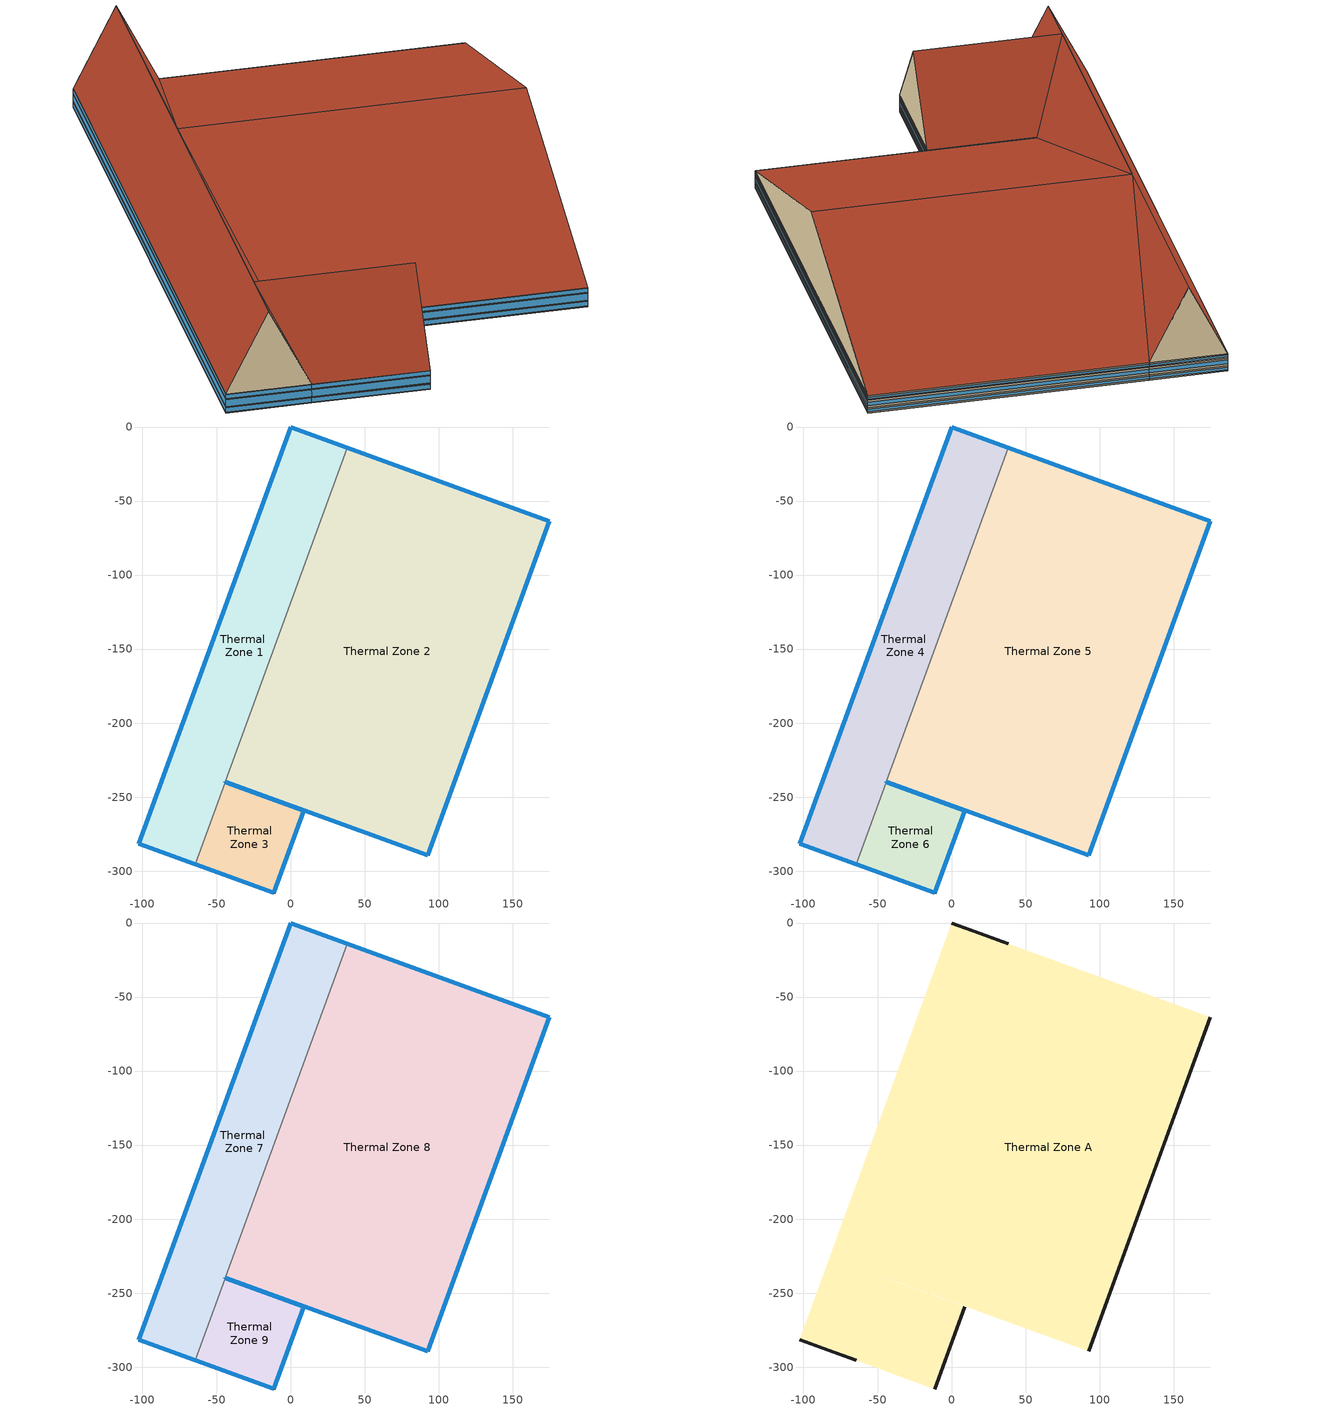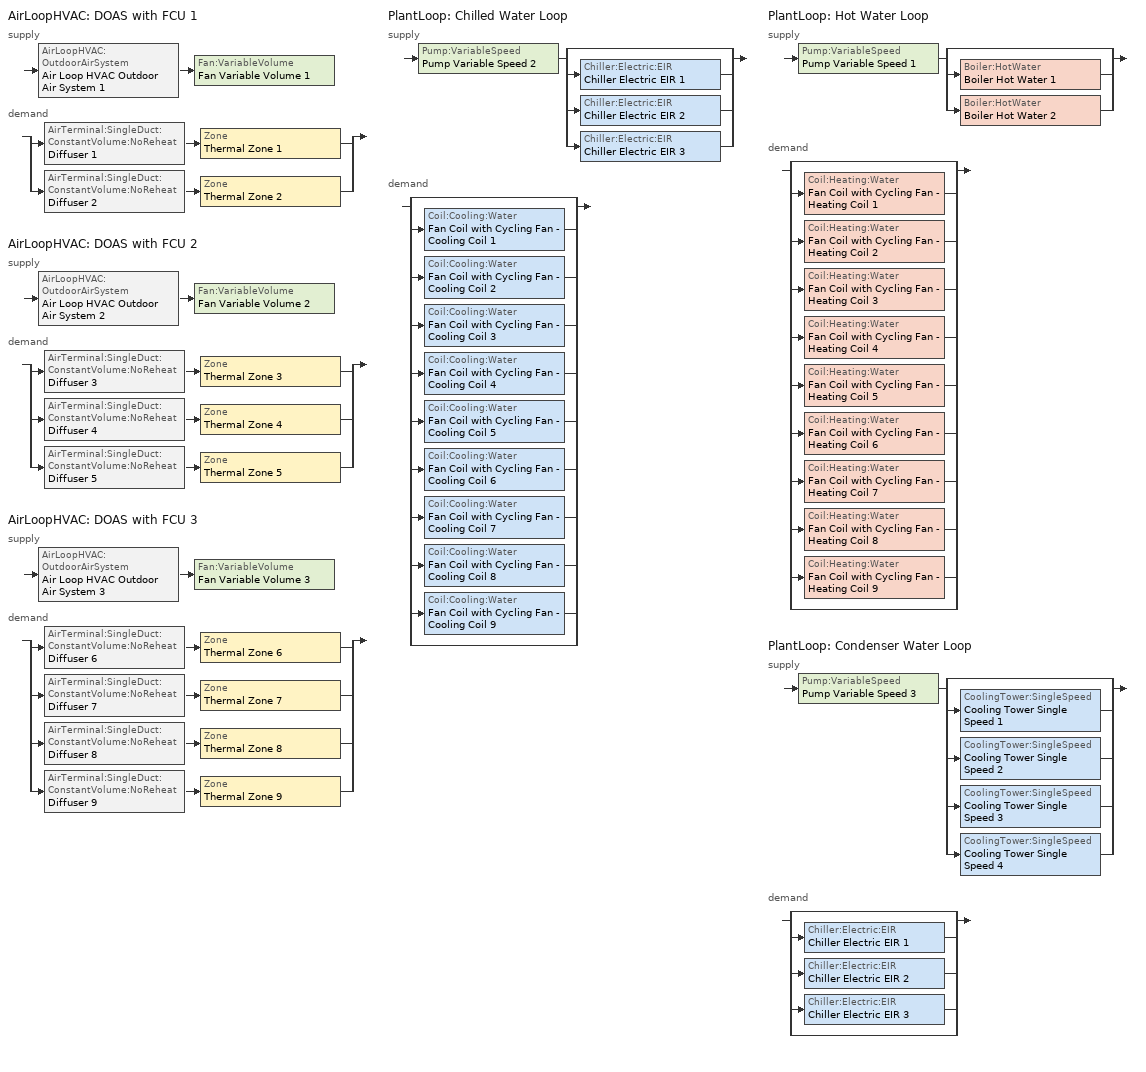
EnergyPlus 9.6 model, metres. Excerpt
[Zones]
Thermal Zone 1
 floor ground (ExtSlabCarpet): 0,0 -102.48,-281.57 -64.32,-295.46 38.16,-13.89 z0
 wall outside (Ext Wall): 38.16,-13.89 0,0 -102.48,-281.57 -64.32,-295.46 / -44.07,-239.83 -43.99,-239.6 z0:2.94
 wall to Thermal Zone 2 (Interior Wall): -43.99,-239.6 38.16,-13.89 z0:2.94
 wall to Thermal Zone 3 (Interior Wall): -64.32,-295.46 -44.07,-239.83 z0:2.94
 window (Ext Window): -102.47,-281.57 -64.33,-295.46 z0.28:2.66; -44.07,-239.82 -44,-239.61 z1.07:1.87; 0,-0.01 -102.48,-281.56 z0.46:2.48; 38.15,-13.89 0.01,0 z0.75:2.19
Thermal Zone 2
 floor ground (ExtSlabCarpet): 38.16,-13.89 -43.99,-239.6 92.55,-289.3 174.7,-63.58 z0
 wall outside (Ext Wall): -43.99,-239.6 92.55,-289.3 174.7,-63.58 38.16,-13.89 z0:2.94
 window (Ext Window): -43.98,-239.61 92.54,-289.3 z0.28:2.66; 92.55,-289.29 174.69,-63.59 z1.07:1.87; 174.69,-63.58 38.17,-13.89 z0.75:2.19
Thermal Zone 3
 floor ground (ExtSlabCarpet): -44.07,-239.83 -64.32,-295.46 -11.33,-314.75 8.91,-259.12 z0
 wall outside (Ext Wall): -64.32,-295.46 -11.33,-314.75 8.91,-259.12 -44.07,-239.83 z0:2.94
 window (Ext Window): -64.31,-295.46 -11.34,-314.74 z0.28:2.66; -11.33,-314.74 8.91,-259.13 z1.07:1.87; 8.91,-259.11 -44.07,-239.83 z0.75:2.19
Thermal Zone 4
 floor to Thermal Zone 1 (Interior Floor): 0,0 -102.48,-281.57 -64.32,-295.46 38.16,-13.89 z2.94
 wall outside (Ext Wall): 38.16,-13.89 0,0 -102.48,-281.57 -64.32,-295.46 / -44.07,-239.83 -43.99,-239.6 z2.94:7.37
 wall to Thermal Zone 5 (Interior Wall): -43.99,-239.6 38.16,-13.89 z2.94:7.37
 wall to Thermal Zone 6 (Interior Wall): -64.32,-295.46 -44.07,-239.83 z2.94:7.37
 window (Ext Window): -102.47,-281.57 -64.33,-295.46 z3.36:6.95; -44.07,-239.82 -44,-239.61 z4.56:5.75; 0,-0.01 -102.48,-281.56 z3.63:6.68; 38.15,-13.89 0.01,0 z4.07:6.24
Thermal Zone 5
 floor to Thermal Zone 2 (Interior Floor): 38.16,-13.89 -43.99,-239.6 92.55,-289.3 174.7,-63.58 z2.94
 wall outside (Ext Wall): -43.99,-239.6 92.55,-289.3 174.7,-63.58 38.16,-13.89 z2.94:7.37
 window (Ext Window): -43.98,-239.61 92.54,-289.3 z3.36:6.95; 92.55,-289.29 174.69,-63.59 z4.56:5.75; 174.69,-63.58 38.17,-13.89 z4.07:6.24
Thermal Zone 6
 floor to Thermal Zone 3 (Interior Floor): -44.07,-239.83 -64.32,-295.46 -11.33,-314.75 8.91,-259.12 z2.94
 wall outside (Ext Wall): -64.32,-295.46 -11.33,-314.75 8.91,-259.12 -44.07,-239.83 z2.94:7.37
 window (Ext Window): -64.31,-295.46 -11.34,-314.74 z3.36:6.95; -11.33,-314.74 8.91,-259.13 z4.56:5.75; 8.91,-259.11 -44.07,-239.83 z4.07:6.24
Thermal Zone 7
 floor to Thermal Zone 4 (Interior Floor): 0,0 -102.48,-281.57 -64.32,-295.46 38.16,-13.89 z7.37
 wall outside (Ext Wall): 38.16,-13.89 0,0 -102.48,-281.57 -64.32,-295.46 / -44.07,-239.83 -43.99,-239.6 z7.37:9.79
 wall to Thermal Zone 8 (Interior Wall): -43.99,-239.6 38.16,-13.89 z7.37:9.79
 wall to Thermal Zone 9 (Interior Wall): -64.32,-295.46 -44.07,-239.83 z7.37:9.79
 window (Ext Window): -102.47,-281.57 -64.33,-295.46 z7.6:9.56; -44.07,-239.82 -44,-239.61 z8.25:8.91; 0,-0.01 -102.48,-281.56 z7.75:9.41; 38.15,-13.89 0.01,0 z7.99:9.17
Thermal Zone 8
 floor to Thermal Zone 5 (Interior Floor): 38.16,-13.89 -43.99,-239.6 92.55,-289.3 174.7,-63.58 z7.37
 wall outside (Ext Wall): -43.99,-239.6 92.55,-289.3 174.7,-63.58 38.16,-13.89 z7.37:9.79
 window (Ext Window): -43.98,-239.61 92.54,-289.3 z7.6:9.56; 92.55,-289.29 174.69,-63.59 z8.25:8.91; 174.69,-63.58 38.17,-13.89 z7.99:9.17
Thermal Zone 9
 floor to Thermal Zone 6 (Interior Floor): -44.07,-239.83 -64.32,-295.46 -11.33,-314.75 8.91,-259.12 z7.37
 wall outside (Ext Wall): -64.32,-295.46 -11.33,-314.75 8.91,-259.12 -44.07,-239.83 z7.37:9.79
 window (Ext Window): -64.31,-295.46 -11.34,-314.74 z7.6:9.56; -11.33,-314.74 8.91,-259.13 z8.25:8.91; 8.91,-259.11 -44.07,-239.83 z7.99:9.17
Thermal Zone A
 floor to Thermal Zone 7 (Interior Floor): 0,0 -102.48,-281.57 -64.32,-295.46 38.16,-13.89 z9.79
 floor to Thermal Zone 8 (Interior Floor): 38.16,-13.89 -43.99,-239.6 92.55,-289.3 174.7,-63.58 z9.79
 floor to Thermal Zone 9 (Interior Floor): -44.07,-239.83 -64.32,-295.46 -11.33,-314.75 8.91,-259.12 z9.79
 wall outside (Ext Wall): -102.48,-281.57,9.79 -64.32,-295.46,9.79 -83.41,-288.51,50.69; 0,0,9.79 19.08,-6.94,50.69 38.16,-13.89,9.79; 133.62,-176.44,50.69 92.55,-289.3,9.79 174.7,-63.58,9.79; 8.91,-259.12,9.79 -1.21,-286.93,50.69 -11.33,-314.75,9.79
 roof outside (Ext Roof): 0,0,9.79 -102.48,-281.57,9.79 -83.41,-288.51,50.69 19.08,-6.94,50.69; 19.08,-6.94,50.69 -22,-119.8,50.69 38.16,-13.89,9.79; -73.28,-260.7,50.69 -83.41,-288.51,50.69 -64.32,-295.46,9.79; -22,-119.8,50.69 -73.28,-260.7,50.69 -44.07,-239.83,9.79 -43.99,-239.6,9.79; 38.16,-13.89,9.79 -22,-119.8,50.69 133.62,-176.44,50.69 174.7,-63.58,9.79; -22,-119.8,50.69 -43.99,-239.6,9.79 92.55,-289.3,9.79 133.62,-176.44,50.69; -44.07,-239.83,9.79 -73.28,-260.7,50.69 -1.21,-286.93,50.69 8.91,-259.12,9.79; -73.28,-260.7,50.69 -64.32,-295.46,9.79 -11.33,-314.75,9.79 -1.21,-286.93,50.69
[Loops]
AirLoopHVAC 'DOAS with FCU 1'
 supply: AirLoopHVAC:OutdoorAirSystem 'Air Loop HVAC Outdoor Air System 1' > Fan:VariableVolume 'Fan Variable Volume 1'
 demand: split
  | AirTerminal:SingleDuct:ConstantVolume:NoReheat 'Diffuser 1' > Zone 'Thermal Zone 1'
  | AirTerminal:SingleDuct:ConstantVolume:NoReheat 'Diffuser 2' > Zone 'Thermal Zone 2'
AirLoopHVAC 'DOAS with FCU 2'
 supply: AirLoopHVAC:OutdoorAirSystem 'Air Loop HVAC Outdoor Air System 2' > Fan:VariableVolume 'Fan Variable Volume 2'
 demand: split
  | AirTerminal:SingleDuct:ConstantVolume:NoReheat 'Diffuser 3' > Zone 'Thermal Zone 3'
  | AirTerminal:SingleDuct:ConstantVolume:NoReheat 'Diffuser 4' > Zone 'Thermal Zone 4'
  | AirTerminal:SingleDuct:ConstantVolume:NoReheat 'Diffuser 5' > Zone 'Thermal Zone 5'
AirLoopHVAC 'DOAS with FCU 3'
 supply: AirLoopHVAC:OutdoorAirSystem 'Air Loop HVAC Outdoor Air System 3' > Fan:VariableVolume 'Fan Variable Volume 3'
 demand: split
  | AirTerminal:SingleDuct:ConstantVolume:NoReheat 'Diffuser 6' > Zone 'Thermal Zone 6'
  | AirTerminal:SingleDuct:ConstantVolume:NoReheat 'Diffuser 7' > Zone 'Thermal Zone 7'
  | AirTerminal:SingleDuct:ConstantVolume:NoReheat 'Diffuser 8' > Zone 'Thermal Zone 8'
  | AirTerminal:SingleDuct:ConstantVolume:NoReheat 'Diffuser 9' > Zone 'Thermal Zone 9'
PlantLoop 'Chilled Water Loop'
 supply: Pump:VariableSpeed 'Pump Variable Speed 2' > split
  | bypass
  | Chiller:Electric:EIR 'Chiller Electric EIR 1'
  | Chiller:Electric:EIR 'Chiller Electric EIR 2'
  | Chiller:Electric:EIR 'Chiller Electric EIR 3'
 demand: split
  | bypass
  | Coil:Cooling:Water 'Fan Coil with Cycling Fan - Cooling Coil 1'
  | Coil:Cooling:Water 'Fan Coil with Cycling Fan - Cooling Coil 2'
  | Coil:Cooling:Water 'Fan Coil with Cycling Fan - Cooling Coil 3'
  | Coil:Cooling:Water 'Fan Coil with Cycling Fan - Cooling Coil 4'
  | Coil:Cooling:Water 'Fan Coil with Cycling Fan - Cooling Coil 5'
  | Coil:Cooling:Water 'Fan Coil with Cycling Fan - Cooling Coil 6'
  | Coil:Cooling:Water 'Fan Coil with Cycling Fan - Cooling Coil 7'
  | Coil:Cooling:Water 'Fan Coil with Cycling Fan - Cooling Coil 8'
  | Coil:Cooling:Water 'Fan Coil with Cycling Fan - Cooling Coil 9'
  | bypass
PlantLoop 'Hot Water Loop'
 supply: Pump:VariableSpeed 'Pump Variable Speed 1' > split
  | bypass
  | Boiler:HotWater 'Boiler Hot Water 1'
  | Boiler:HotWater 'Boiler Hot Water 2'
 demand: split
  | bypass
  | Coil:Heating:Water 'Fan Coil with Cycling Fan - Heating Coil 1'
  | Coil:Heating:Water 'Fan Coil with Cycling Fan - Heating Coil 2'
  | Coil:Heating:Water 'Fan Coil with Cycling Fan - Heating Coil 3'
  | Coil:Heating:Water 'Fan Coil with Cycling Fan - Heating Coil 4'
  | Coil:Heating:Water 'Fan Coil with Cycling Fan - Heating Coil 5'
  | Coil:Heating:Water 'Fan Coil with Cycling Fan - Heating Coil 6'
  | Coil:Heating:Water 'Fan Coil with Cycling Fan - Heating Coil 7'
  | Coil:Heating:Water 'Fan Coil with Cycling Fan - Heating Coil 8'
  | Coil:Heating:Water 'Fan Coil with Cycling Fan - Heating Coil 9'
  | bypass
PlantLoop 'Condenser Water Loop'
 supply: Pump:VariableSpeed 'Pump Variable Speed 3' > split
  | bypass
  | CoolingTower:SingleSpeed 'Cooling Tower Single Speed 1'
  | CoolingTower:SingleSpeed 'Cooling Tower Single Speed 2'
  | CoolingTower:SingleSpeed 'Cooling Tower Single Speed 3'
  | CoolingTower:SingleSpeed 'Cooling Tower Single Speed 4'
 demand: split
  | bypass
  | Chiller:Electric:EIR 'Chiller Electric EIR 1'
  | Chiller:Electric:EIR 'Chiller Electric EIR 2'
  | Chiller:Electric:EIR 'Chiller Electric EIR 3'
  | bypass
[Building]
Building 1: North Axis {deg}=-0
[Site:Location]
Washington Dc Dulles IntL Ar: Latitude {deg}=38.98; Longitude {deg}=-77.47; Time Zone {hr}=-5; Elevation {m}=82
[SizingPeriod:DesignDay] Month=7; Day of Month=21; Day Type=SummerDesignDay; Daily Dry-Bulb Temperature Range {deltaC}=14.4; Dry-Bulb Temperature Range Modifier Type=DefaultMultipliers; Barometric Pressure {Pa}=86790; Wind Speed {m/s}=5; Wind Direction {deg}=340; Rain Indicator=No; Snow Indicator=No; Daylight Saving Time Indicator=No; Solar Model Indicator=ASHRAETau; ASHRAE Clear Sky Optical Depth for Beam Irradiance (taub)=0.339; ASHRAE Clear Sky Optical Depth for Diffuse Irradiance (taud)=2.366; Begin Environment Reset Mode=FullResetAtBeginEnvironment
Name | Maximum Dry-Bulb Temperature {C} | Humidity Condition Type | Wetbulb or DewPoint at Maximum Dry-Bulb {C} | Enthalpy at Maximum Dry-Bulb {J/kg}
SALT-LAKE-CITY-IAP Ann Clg .4% Condns DB=>MWB | 36.5 | Wetbulb | 17.1
SALT-LAKE-CITY-IAP Ann Clg .4% Condns DP=>MDB | 22.5 | Dewpoint | 15.6
SALT-LAKE-CITY-IAP Ann Clg .4% Condns Enth=>MDB | 30.8 | Enthalpy |  | 59300
SALT-LAKE-CITY-IAP Ann Clg .4% Condns WB=>MDB | 31.2 | Wetbulb | 19
[Material] Thermal Absorptance=0.9
Name | Roughness | Thickness m | Conductivity W/m-K | Density kg/m3 | Specific Heat J/kg-K | Solar Absorptance | Visible Absorptance
wall concrete | MediumRough | 0.03 | 0.5 | 2243 | 837 | 0.65 | 0.65
roof concrete | MediumRough | 0.05 | 0.5 | 2243 | 837 | 0.65 | 0.65
Wall Insulation [18]; Roof Insulation [18] | MediumRough | 0.1693 | 0.049 | 265 | 836.8 | 0.7 | 0.7
F16 Acoustic tile | MediumSmooth | 0.0191 | 0.06 | 368 | 590 | 0.3 | 0.3
M11 100mm lightweight concrete | MediumRough | 0.1016 | 0.53 | 1280 | 840 | 0.5 | 0.5
MAT-CC05 4 HW CONCRETE | Rough | 0.1016 | 1.311 | 2240 | 836.8 | 0.85 | 0.85
G01a 19mm gypsum board | MediumSmooth | 0.019 | 0.16 | 800 | 1090 | 0.4 | 0.4
[Material:AirGap]
Name | Thermal Resistance m2-K/W
F04 Wall air space resistance | 0.15
F05 Ceiling air space resistance | 0.18
[Material:NoMass]
CP02 CARPET PAD: Roughness=Smooth; Thermal Resistance m2-K/W=0.1; Thermal Absorptance=0.9; Solar Absorptance=0.8; Visible Absorptance=0.8
[WindowMaterial:SimpleGlazingSystem]
Window Material Simple Glazing System: U-Factor W/m2-K=1.8; Solar Heat Gain Coefficient=0.3
[Construction]
Ext Roof: roof concrete, Roof Insulation [18]
Ext Wall: wall concrete, Wall Insulation [18]
Ext Window: Window Material Simple Glazing System
ExtSlabCarpet: MAT-CC05 4 HW CONCRETE, CP02 CARPET PAD
Interior Floor: F16 Acoustic tile, F05 Ceiling air space resistance, M11 100mm lightweight concrete
Interior Wall: G01a 19mm gypsum board, F04 Wall air space resistance, G01a 19mm gypsum board
[Zone]
Thermal Zone 1; Thermal Zone 2; Thermal Zone 3: 110, 0, 0, 0, , 1, , , , , , Yes
Thermal Zone 4; Thermal Zone 5; Thermal Zone 6: 110, 0, 0, 2.94, , 1, , , , , , Yes
Thermal Zone 7; Thermal Zone 8; Thermal Zone 9: 110, 0, 0, 7.37, , 1, , , , , , Yes
Thermal Zone A: 110, 0, 0, 9.79, , 1, , , , , , No
[Controller:MechanicalVentilation] Availability Schedule=Always On Discrete; Demand Controlled Ventilation=No; System Outdoor Air Method=ZoneSum
Name | Zone or ZoneList Name 1 | Design Specification Outdoor Air Object Name 1 | Zone or ZoneList Name 2 | Design Specification Outdoor Air Object Name 2 | Zone or ZoneList Name 3 | Design Specification Outdoor Air Object Name 3 | Zone or ZoneList Name 4 | Design Specification Outdoor Air Object Name 4
Controller Mechanical Ventilation 1 | Thermal Zone 1 | Ventilation 1 | Thermal Zone 2 | Ventilation 2
Controller Mechanical Ventilation 2 | Thermal Zone 3 | Ventilation 3 | Thermal Zone 4 | Ventilation 4 | Thermal Zone 5 | Ventilation 5
Controller Mechanical Ventilation 3 | Thermal Zone 6 | Ventilation 6 | Thermal Zone 7 | Ventilation 7 | Thermal Zone 8 | Ventilation 8 | Thermal Zone 9 | Ventilation 9
[AirLoopHVAC] Design Supply Air Flow Rate m3/s=AutoSize; Design Return Air Flow Fraction of Supply Air Flow=1
DOAS with FCU 1; DOAS with FCU 2; DOAS with FCU 3
[Sizing:System] Type of Load to Size On=VentilationRequirement; Design Outdoor Air Flow Rate m3/s=Autosize; Central Heating Maximum System Air Flow Ratio=Autosize; Preheat Design Temperature C=7; Preheat Design Humidity Ratio kgWater/kgDryAir=0.008; Precool Design Temperature C=12.8; Precool Design Humidity Ratio kgWater/kgDryAir=0.008; Central Cooling Design Supply Air Temperature C=12.8; Central Heating Design Supply Air Temperature C=12.8; Type of Zone Sum to Use=NonCoincident; 100% Outdoor Air in Cooling=Yes; 100% Outdoor Air in Heating=Yes; Central Cooling Design Supply Air Humidity Ratio kgWater/kgDryAir=0.0085; Central Heating Design Supply Air Humidity Ratio kgWater/kgDryAir=0.008; Cooling Supply Air Flow Rate Method=DesignDay; Cooling Supply Air Flow Rate m3/s=0; Cooling Supply Air Flow Rate Per Floor Area m3/s-m2=0.00996765; Cooling Fraction of Autosized Cooling Supply Air Flow Rate=1; Cooling Supply Air Flow Rate Per Unit Cooling Capacity m3/s-W=3.94755e-05; Heating Supply Air Flow Rate Method=DesignDay; Heating Supply Air Flow Rate m3/s=0; Heating Supply Air Flow Rate Per Floor Area m3/s-m2=0.00996765; Heating Fraction of Autosized Heating Supply Air Flow Rate=1; Heating Fraction of Autosized Cooling Supply Air Flow Rate=1; Heating Supply Air Flow Rate Per Unit Heating Capacity m3/s-W=3.15882e-05; System Outdoor Air Method=ZoneSum; Zone Maximum Outdoor Air Fraction dimensionless=1; Cooling Design Capacity Method=CoolingDesignCapacity; Cooling Design Capacity W=Autosize; Cooling Design Capacity Per Floor Area W/m2=234.7; Fraction of Autosized Cooling Design Capacity=1; Heating Design Capacity Method=HeatingDesignCapacity; Heating Design Capacity W=Autosize; Heating Design Capacity Per Floor Area W/m2=157; Fraction of Autosized Heating Design Capacity=1; Central Cooling Capacity Control Method=OnOff; Occupant Diversity=Autosize
DOAS with FCU 1; DOAS with FCU 2; DOAS with FCU 3
[AvailabilityManager:NightCycle] Applicability Schedule=Always On Discrete; Fan Schedule=Always On Discrete hvac_library; Control Type=CycleOnAnyZoneFansOnly; Thermostat Tolerance deltaC=1; Cycling Run Time Control Type=FixedRunTime; Cycling Run Time s=3600
Availability Manager Night Cycle 1; Availability Manager Night Cycle 2; Availability Manager Night Cycle 3
[Controller:OutdoorAir] Minimum Outdoor Air Flow Rate m3/s=0; Maximum Outdoor Air Flow Rate m3/s=Autosize; Economizer Control Type=DifferentialDryBulb; Economizer Control Action Type=ModulateFlow; Economizer Maximum Limit Dry-Bulb Temperature C=28; Economizer Maximum Limit Enthalpy J/kg=64000; Economizer Minimum Limit Dry-Bulb Temperature C=-100; Lockout Type=NoLockout; Minimum Limit Type=FixedMinimum; High Humidity Control=No; Control High Indoor Humidity Based on Outdoor Humidity Ratio=Yes; Heat Recovery Bypass Control Type=BypassWhenWithinEconomizerLimits
Name | Mechanical Ventilation Controller
Controller Outdoor Air 1 | Controller Mechanical Ventilation 1
Controller Outdoor Air 2 | Controller Mechanical Ventilation 2
Controller Outdoor Air 3 | Controller Mechanical Ventilation 3
[AvailabilityManager:Scheduled] Schedule=Always On Discrete
Air Loop HVAC Outdoor Air System 1 Availability Manager; Air Loop HVAC Outdoor Air System 2 Availability Manager; Air Loop HVAC Outdoor Air System 3 Availability Manager
[SetpointManager:MixedAir] Control Variable=Temperature
Name | Setpoint Node or NodeList
Node Air Deck 100% Outoor 1 OS Default SPM | Node Air Deck 100% Outoor 1
Node Air Deck 100% Outoor 2 OS Default SPM | Node Air Deck 100% Outoor 2
Node Air Deck 100% Outoor 3 OS Default SPM | Node Air Deck 100% Outoor 3
[Fan:VariableVolume] Availability Schedule=Always On Discrete hvac_library; Fan Total Efficiency=0.7; Pressure Rise Pa=500; Maximum Flow Rate m3/s=Autosize; Fan Power Minimum Flow Rate Input Method=FixedFlowRate; Fan Power Minimum Flow Fraction=0; Fan Power Minimum Air Flow Rate m3/s=0; Motor Efficiency=0.93; Motor In Airstream Fraction=1; Fan Power Coefficient 1=0.0407599; Fan Power Coefficient 2=0.088045; Fan Power Coefficient 3=-0.0729261; Fan Power Coefficient 4=0.94374; Fan Power Coefficient 5=0
Fan Variable Volume 1; Fan Variable Volume 2; Fan Variable Volume 3
[SetpointManager:OutdoorAirReset] Control Variable=Temperature; Setpoint at Outdoor Low Temperature C=18; Outdoor Low Temperature C=10; Setpoint at Outdoor High Temperature C=18; Outdoor High Temperature C=24
Name | Setpoint Node or NodeList
OA Temp Reset 1 | Node Air Deck Supply 1
OA Temp Reset 2 | Node Air Deck Supply 2
OA Temp Reset 3 | Node Air Deck Supply 3
[ZoneControl:Thermostat] Temperature Difference Between Cutout And Setpoint deltaC=0
Name | Zone or ZoneList | Control Type Schedule | Control 1
Thermal Zone 1 Thermostat | Thermal Zone 1 | Thermal Zone 1 Thermostat Schedule | Thermostat Setpoint Dual Setpoint 1
Thermal Zone 2 Thermostat | Thermal Zone 2 | Thermal Zone 2 Thermostat Schedule | Thermostat Setpoint Dual Setpoint 2
Thermal Zone 3 Thermostat | Thermal Zone 3 | Thermal Zone 3 Thermostat Schedule | Thermostat Setpoint Dual Setpoint 3
Thermal Zone 4 Thermostat | Thermal Zone 4 | Thermal Zone 4 Thermostat Schedule | Thermostat Setpoint Dual Setpoint 4
Thermal Zone 5 Thermostat | Thermal Zone 5 | Thermal Zone 5 Thermostat Schedule | Thermostat Setpoint Dual Setpoint 5
Thermal Zone 6 Thermostat | Thermal Zone 6 | Thermal Zone 6 Thermostat Schedule | Thermostat Setpoint Dual Setpoint 6
Thermal Zone 7 Thermostat | Thermal Zone 7 | Thermal Zone 7 Thermostat Schedule | Thermostat Setpoint Dual Setpoint 7
Thermal Zone 8 Thermostat | Thermal Zone 8 | Thermal Zone 8 Thermostat Schedule | Thermostat Setpoint Dual Setpoint 8
Thermal Zone 9 Thermostat | Thermal Zone 9 | Thermal Zone 9 Thermostat Schedule | Thermostat Setpoint Dual Setpoint 9
[ThermostatSetpoint:DualSetpoint]
Name | Heating Setpoint Temperature Schedule | Cooling Setpoint Temperature Schedule
Thermostat Setpoint Dual Setpoint 1 | HtgSetp 1 | ClgSetp 1
Thermostat Setpoint Dual Setpoint 2 | HtgSetp 2 | ClgSetp 2
Thermostat Setpoint Dual Setpoint 3 | HtgSetp 3 | ClgSetp 3
Thermostat Setpoint Dual Setpoint 4 | HtgSetp 4 | ClgSetp 4
Thermostat Setpoint Dual Setpoint 5 | HtgSetp 5 | ClgSetp 5
Thermostat Setpoint Dual Setpoint 6 | HtgSetp 6 | ClgSetp 6
Thermostat Setpoint Dual Setpoint 7 | HtgSetp 7 | ClgSetp 7
Thermostat Setpoint Dual Setpoint 8 | HtgSetp 8 | ClgSetp 8
Thermostat Setpoint Dual Setpoint 9 | HtgSetp 9 | ClgSetp 9
[AirTerminal:SingleDuct:ConstantVolume:NoReheat] Availability Schedule=Always On Discrete hvac_library; Maximum Air Flow Rate m3/s=AutoSize
Diffuser 1; Diffuser 2; Diffuser 3; Diffuser 4; Diffuser 5; Diffuser 6; Diffuser 7; Diffuser 8; Diffuser 9
[Fan:OnOff] Availability Schedule=Always On Discrete hvac_library; Fan Total Efficiency=0.6; Pressure Rise Pa=300; Maximum Flow Rate m3/s=Autosize; Motor Efficiency=0.8; Motor In Airstream Fraction=1; Fan Power Ratio Function of Speed Ratio Curve=Fan On Off Power Curve 12; Fan Efficiency Ratio Function of Speed Ratio Curve=Fan On Off Efficiency Curve 12
Fan Coil with Cycling Fan - Fan 1; Fan Coil with Cycling Fan - Fan 2; Fan Coil with Cycling Fan - Fan 3; Fan Coil with Cycling Fan - Fan 4; Fan Coil with Cycling Fan - Fan 5; Fan Coil with Cycling Fan - Fan 6; Fan Coil with Cycling Fan - Fan 7; Fan Coil with Cycling Fan - Fan 8; Fan Coil with Cycling Fan - Fan 9
[Coil:Cooling:Water] Availability Schedule=Always On Discrete hvac_library; Design Water Flow Rate m3/s=Autosize; Design Air Flow Rate m3/s=Autosize; Design Inlet Water Temperature C=Autosize; Design Inlet Air Temperature C=Autosize; Design Outlet Air Temperature C=Autosize; Design Inlet Air Humidity Ratio kgWater/kgDryAir=Autosize; Design Outlet Air Humidity Ratio kgWater/kgDryAir=Autosize; Type of Analysis=SimpleAnalysis; Heat Exchanger Configuration=CrossFlow
Fan Coil with Cycling Fan - Cooling Coil 1; Fan Coil with Cycling Fan - Cooling Coil 2; Fan Coil with Cycling Fan - Cooling Coil 3; Fan Coil with Cycling Fan - Cooling Coil 4; Fan Coil with Cycling Fan - Cooling Coil 5; Fan Coil with Cycling Fan - Cooling Coil 6; Fan Coil with Cycling Fan - Cooling Coil 7; Fan Coil with Cycling Fan - Cooling Coil 8; Fan Coil with Cycling Fan - Cooling Coil 9
[Coil:Heating:Water] Availability Schedule=Always On Discrete hvac_library; U-Factor Times Area Value W/K=Autosize; Maximum Water Flow Rate m3/s=Autosize; Performance Input Method=UFactorTimesAreaAndDesignWaterFlowRate; Rated Capacity W=Autosize; Rated Inlet Water Temperature C=82.2; Rated Inlet Air Temperature C=16.6; Rated Outlet Water Temperature C=71.1; Rated Outlet Air Temperature C=32.2; Rated Ratio for Air and Water Convection=0.5
Fan Coil with Cycling Fan - Heating Coil 1; Fan Coil with Cycling Fan - Heating Coil 2; Fan Coil with Cycling Fan - Heating Coil 3; Fan Coil with Cycling Fan - Heating Coil 4; Fan Coil with Cycling Fan - Heating Coil 5; Fan Coil with Cycling Fan - Heating Coil 6; Fan Coil with Cycling Fan - Heating Coil 7; Fan Coil with Cycling Fan - Heating Coil 8; Fan Coil with Cycling Fan - Heating Coil 9
[ZoneHVAC:FourPipeFanCoil] Availability Schedule=Always On Discrete hvac_library; Capacity Control Method=CyclingFan; Maximum Supply Air Flow Rate m3/s=Autosize; Maximum Outdoor Air Flow Rate m3/s=0; Maximum Cold Water Flow Rate m3/s=Autosize; Maximum Hot Water Flow Rate m3/s=Autosize; Minimum Supply Air Temperature in Cooling Mode C=Autosize; Maximum Supply Air Temperature in Heating Mode C=Autosize
Name | Supply Air Fan | Cooling Coil | Heating Coil
Fan Coil with Cycling Fan 1 | Fan Coil with Cycling Fan - Fan 1 | Fan Coil with Cycling Fan - Cooling Coil 1 | Fan Coil with Cycling Fan - Heating Coil 1
Fan Coil with Cycling Fan 2 | Fan Coil with Cycling Fan - Fan 2 | Fan Coil with Cycling Fan - Cooling Coil 2 | Fan Coil with Cycling Fan - Heating Coil 2
Fan Coil with Cycling Fan 3 | Fan Coil with Cycling Fan - Fan 3 | Fan Coil with Cycling Fan - Cooling Coil 3 | Fan Coil with Cycling Fan - Heating Coil 3
Fan Coil with Cycling Fan 4 | Fan Coil with Cycling Fan - Fan 4 | Fan Coil with Cycling Fan - Cooling Coil 4 | Fan Coil with Cycling Fan - Heating Coil 4
Fan Coil with Cycling Fan 5 | Fan Coil with Cycling Fan - Fan 5 | Fan Coil with Cycling Fan - Cooling Coil 5 | Fan Coil with Cycling Fan - Heating Coil 5
Fan Coil with Cycling Fan 6 | Fan Coil with Cycling Fan - Fan 6 | Fan Coil with Cycling Fan - Cooling Coil 6 | Fan Coil with Cycling Fan - Heating Coil 6
Fan Coil with Cycling Fan 7 | Fan Coil with Cycling Fan - Fan 7 | Fan Coil with Cycling Fan - Cooling Coil 7 | Fan Coil with Cycling Fan - Heating Coil 7
Fan Coil with Cycling Fan 8 | Fan Coil with Cycling Fan - Fan 8 | Fan Coil with Cycling Fan - Cooling Coil 8 | Fan Coil with Cycling Fan - Heating Coil 8
Fan Coil with Cycling Fan 9 | Fan Coil with Cycling Fan - Fan 9 | Fan Coil with Cycling Fan - Cooling Coil 9 | Fan Coil with Cycling Fan - Heating Coil 9
[Zone equipment]
Thermal Zone 1: Diffuser 1, Fan Coil with Cycling Fan 1
Thermal Zone 2: Diffuser 2, Fan Coil with Cycling Fan 2
Thermal Zone 3: Diffuser 3, Fan Coil with Cycling Fan 3
Thermal Zone 4: Diffuser 4, Fan Coil with Cycling Fan 4
Thermal Zone 5: Diffuser 5, Fan Coil with Cycling Fan 5
Thermal Zone 6: Diffuser 6, Fan Coil with Cycling Fan 6
Thermal Zone 7: Diffuser 7, Fan Coil with Cycling Fan 7
Thermal Zone 8: Diffuser 8, Fan Coil with Cycling Fan 8
Thermal Zone 9: Diffuser 9, Fan Coil with Cycling Fan 9
[Sizing:Zone] Zone Cooling Design Supply Air Temperature Input Method=SupplyAirTemperature; Zone Cooling Design Supply Air Temperature Difference deltaC=11.11; Zone Heating Design Supply Air Temperature Input Method=SupplyAirTemperature; Zone Heating Design Supply Air Temperature Difference deltaC=11.11; Zone Cooling Design Supply Air Humidity Ratio kgWater/kgDryAir=0.0085; Zone Heating Design Supply Air Humidity Ratio kgWater/kgDryAir=0.008; Cooling Design Air Flow Method=DesignDay; Cooling Design Air Flow Rate m3/s=0; Cooling Minimum Air Flow per Zone Floor Area m3/s-m2=0.000762; Cooling Minimum Air Flow m3/s=0; Cooling Minimum Air Flow Fraction=0; Heating Design Air Flow Method=DesignDay; Heating Design Air Flow Rate m3/s=0; Heating Maximum Air Flow per Zone Floor Area m3/s-m2=0.002032; Heating Maximum Air Flow m3/s=0.141576; Heating Maximum Air Flow Fraction=0.3; Account for Dedicated Outdoor Air System=No
Name | Zone Cooling Design Supply Air Temperature C | Zone Heating Design Supply Air Temperature C | Design Specification Outdoor Air Object
Thermal Zone 1 | 16 | 40 | Ventilation 1
Thermal Zone 2 | 16 | 40 | Ventilation 2
Thermal Zone 3 | 18 | 42 | Ventilation 3
Thermal Zone 4 | 18 | 42 | Ventilation 4
Thermal Zone 5 | 18 | 42 | Ventilation 5
Thermal Zone 6 | 16 | 42 | Ventilation 6
Thermal Zone 7 | 16 | 42 | Ventilation 7
Thermal Zone 8 | 16 | 42 | Ventilation 8
Thermal Zone 9 | 16 | 42 | Ventilation 9
[DesignSpecification:OutdoorAir] Outdoor Air Method=Sum; Outdoor Air Flow per Person m3/s-person=0; Outdoor Air Flow per Zone Floor Area m3/s-m2=0; Outdoor Air Flow per Zone m3/s=0; Outdoor Air Flow Air Changes per Hour 1/hr=1
Ventilation 1; Ventilation 2; Ventilation 3; Ventilation 4; Ventilation 5; Ventilation 6; Ventilation 7; Ventilation 8; Ventilation 9
[Chiller:Electric:EIR] Reference Capacity W=Autosize; Reference Leaving Chilled Water Temperature C=6.67; Reference Entering Condenser Fluid Temperature C=29.4; Reference Chilled Water Flow Rate m3/s=Autosize; Reference Condenser Fluid Flow Rate m3/s=Autosize; Cooling Capacity Function of Temperature Curve=Curve Biquadratic 1; Electric Input to Cooling Output Ratio Function of Temperature Curve=Curve Biquadratic 2; Electric Input to Cooling Output Ratio Function of Part Load Ratio Curve=Curve Quadratic 1; Minimum Part Load Ratio=0.1; Maximum Part Load Ratio=1; Optimum Part Load Ratio=1; Minimum Unloading Ratio=0.2; Condenser Type=WaterCooled; Condenser Fan Power Ratio W/W=0; Fraction of Compressor Electric Consumption Rejected by Condenser=1; Leaving Chilled Water Lower Temperature Limit C=2; Chiller Flow Mode=NotModulated; Sizing Factor=1; Basin Heater Capacity W/K=0; Basin Heater Setpoint Temperature C=10; Condenser Heat Recovery Relative Capacity Fraction=1
Name | Reference COP W/W
Chiller Electric EIR 1 | 3.5
Chiller Electric EIR 2 | 4.5
Chiller Electric EIR 3 | 5.5
[PlantEquipmentList]
Chilled Water Loop Cooling Equipment List: Chiller:Electric:EIR, Chiller Electric EIR 1, Chiller:Electric:EIR, Chiller Electric EIR 2, Chiller:Electric:EIR, Chiller Electric EIR 3
Hot Water Loop Heating Equipment List: Boiler:HotWater, Boiler Hot Water 1, Boiler:HotWater, Boiler Hot Water 2
Condenser Water Loop Cooling Equipment List: CoolingTower:SingleSpeed, Cooling Tower Single Speed 1, CoolingTower:SingleSpeed, Cooling Tower Single Speed 2, CoolingTower:SingleSpeed, Cooling Tower Single Speed 3, CoolingTower:SingleSpeed, Cooling Tower Single Speed 4
[PlantLoop] Fluid Type=Water; Load Distribution Scheme=Optimal; Plant Loop Demand Calculation Scheme=SingleSetpoint
Name | Plant Equipment Operation Scheme | Maximum Loop Temperature C | Minimum Loop Temperature C | Maximum Loop Flow Rate m3/s | Minimum Loop Flow Rate m3/s | Plant Loop Volume m3 | Maximum Loop Temperature | Minimum Loop Temperature | Maximum Loop Flow Rate | Minimum Loop Flow Rate | Plant Loop Volume
Chilled Water Loop | Chilled Water Loop Operation Schemes | 100 | 0 | Autosize | 0 | Autocalculate
Hot Water Loop | Hot Water Loop Operation Schemes |  |  |  |  |  | 100 | 0 | Autosize | 0 | Autocalculate
Condenser Water Loop | Condenser Water Loop Operation Schemes |  |  |  |  |  | 100 | 0 | Autosize | 0 | Autocalculate
[Sizing:Plant] Sizing Option=NonCoincident; Zone Timesteps in Averaging Window=1; Coincident Sizing Factor Mode=None
Name | Loop Type | Design Loop Exit Temperature C | Loop Design Temperature Difference deltaC | Design Loop Exit Temperature | Loop Design Temperature Difference
Chilled Water Loop | Cooling | 6.7 | 6.7
Hot Water Loop | Heating |  |  | 67 | 11
Condenser Water Loop | Condenser |  |  | 29.4 | 5.6
[Pump:VariableSpeed] Design Maximum Flow Rate m3/s=Autosize; Design Power Consumption W=Autosize; Motor Efficiency=0.8; Fraction of Motor Inefficiencies to Fluid Stream=0; Coefficient 1 of the Part Load Performance Curve=0; Coefficient 2 of the Part Load Performance Curve=1; Coefficient 3 of the Part Load Performance Curve=0; Coefficient 4 of the Part Load Performance Curve=0; Pump Control Type=Intermittent; Skin Loss Radiative Fraction=0.5; Design Power Sizing Method=PowerPerFlowPerPressure; Design Minimum Flow Rate Fraction=0
Name | Design Pump Head Pa | Design Minimum Flow Rate m3/s | Design Electric Power per Unit Flow Rate W/(m3/s) | Design Shaft Power per Unit Flow Rate per Unit Head W/((m3/s)-Pa) | Design Minimum Flow Rate | Design Electric Power per Unit Flow Rate | Design Shaft Power per Unit Flow Rate per Unit Head
Pump Variable Speed 2 | 179352 | 0 | 348701.1 | 1.28205
Pump Variable Speed 1 | 180000 |  |  |  | 0 | 348701.1 | 1.28205
Pump Variable Speed 3 | 179352 |  |  |  | 0 | 348701.1 | 1.28205
[SetpointManager:Scheduled] Control Variable=Temperature
Name | Schedule | Setpoint Node or NodeList
Setpoint Manager Scheduled Chilled Water Duck | Chilled_Water_Temperature | Node Chilled Water Deck Supply
Setpoint Manager Scheduled Hot Water Duck | Hot_Water_Temperature | Node Hot Water Deck Supply
[PlantEquipmentOperationSchemes] Control Scheme Schedule Name 1=Always On Discrete
Name | Control Scheme Object Type 1 | Control Scheme Name 1
Chilled Water Loop Operation Schemes | PlantEquipmentOperation:CoolingLoad | Chilled Water Loop Cooling Operation Scheme
Hot Water Loop Operation Schemes | PlantEquipmentOperation:HeatingLoad | Hot Water Loop Heating Operation Scheme
Condenser Water Loop Operation Schemes | PlantEquipmentOperation:CoolingLoad | Condenser Water Loop Cooling Operation Scheme
[PlantEquipmentOperation:CoolingLoad] Load Range Lower Limit 1=0; Load Range Upper Limit 1=1000000000
Name | Range Equipment List Name 1
Chilled Water Loop Cooling Operation Scheme | Chilled Water Loop Cooling Equipment List
Condenser Water Loop Cooling Operation Scheme | Condenser Water Loop Cooling Equipment List
[Boiler:HotWater] Fuel Type=Coal; Nominal Capacity W=Autosize; Efficiency Curve Temperature Evaluation Variable=LeavingBoiler; Normalized Boiler Efficiency Curve=Boiler Efficiency; Design Water Flow Rate m3/s=Autosize; Minimum Part Load Ratio=0; Maximum Part Load Ratio=1; Optimum Part Load Ratio=1; Water Outlet Upper Temperature Limit C=99; Boiler Flow Mode=NotModulated; Parasitic Electric Load W=0; Sizing Factor=1
Name | Nominal Thermal Efficiency
Boiler Hot Water 1 | 0.7
Boiler Hot Water 2 | 0.85
[PlantEquipmentOperation:HeatingLoad]
Hot Water Loop Heating Operation Scheme: Load Range Lower Limit 1=0; Load Range Upper Limit 1=1000000000; Range Equipment List Name 1=Hot Water Loop Heating Equipment List
[CoolingTower:SingleSpeed] Design Water Flow Rate m3/s=Autosize; Design Air Flow Rate m3/s=Autosize; Design Fan Power W=Autosize; Design U-Factor Times Area Value W/K=Autosize; Free Convection Regime Air Flow Rate m3/s=Autosize; Free Convection Regime Air Flow Rate Sizing Factor=0.1; Free Convection Regime U-Factor Times Area Value W/K=Autosize; Free Convection U-Factor Times Area Value Sizing Factor=0.1; Performance Input Method=UFactorTimesAreaAndDesignWaterFlowRate; Heat Rejection Capacity and Nominal Capacity Sizing Ratio=1.25; Free Convection Capacity W=0; Free Convection Nominal Capacity Sizing Factor=0.1; Design Inlet Air Dry-Bulb Temperature C=25.6; Design Inlet Air Wet-Bulb Temperature C=25.6; Design Approach Temperature deltaC=Autosize; Design Range Temperature deltaC=Autosize; Basin Heater Capacity W/K=0; Basin Heater Setpoint Temperature C=2; Evaporation Loss Mode=LossFactor; Evaporation Loss Factor percent/K=0.2; Drift Loss Percent percent=0.008; Blowdown Calculation Mode=ConcentrationRatio; Blowdown Concentration Ratio=3; Capacity Control=FanCycling; Number of Cells=1; Cell Control=MinimalCell; Cell Minimum  Water Flow Rate Fraction=0.33; Cell Maximum Water Flow Rate Fraction=2.5; Sizing Factor=1
Cooling Tower Single Speed 1; Cooling Tower Single Speed 2; Cooling Tower Single Speed 3; Cooling Tower Single Speed 4
[SetpointManager:FollowOutdoorAirTemperature]
Setpoint Manager Follow Outdoor Air Temperature 1: Control Variable=Temperature; Reference Temperature Type=OutdoorAirWetBulb; Offset Temperature Difference=1.5; Maximum Setpoint Temperature=80; Minimum Setpoint Temperature=6; Setpoint Node or NodeList=Node Condenser Water Deck Supply
[Schedule:Day:Interval]
HtgSetp Summer Design Day 1; HtgSetp Summer Design Day 2; HtgSetp Summer Design Day 3; HtgSetp Summer Design Day 4; HtgSetp Summer Design Day 5; HtgSetp Summer Design Day 6; HtgSetp Summer Design Day 7; HtgSetp Summer Design Day 8; HtgSetp Summer Design Day 9: No, 24:00, 15.6
HtgSetp Winter Design Day 1; HtgSetp Winter Design Day 2; HtgSetp Winter Design Day 3; HtgSetp Winter Design Day 4; HtgSetp Winter Design Day 5; HtgSetp Winter Design Day 6; HtgSetp Winter Design Day 7; HtgSetp Winter Design Day 8; HtgSetp Winter Design Day 9: No, 24:00, 21
ClgSetp Summer Design Day 1; ClgSetp Summer Design Day 2; ClgSetp Summer Design Day 3; ClgSetp Summer Design Day 4; ClgSetp Summer Design Day 5; ClgSetp Summer Design Day 6; ClgSetp Summer Design Day 7; ClgSetp Summer Design Day 8; ClgSetp Summer Design Day 9: No, 06:00, 26.7, 22:00, 24, 24:00, 26.7
ClgSetp Winter Design Day 1; ClgSetp Winter Design Day 2; ClgSetp Winter Design Day 3; ClgSetp Winter Design Day 4; ClgSetp Winter Design Day 5; ClgSetp Winter Design Day 6; ClgSetp Winter Design Day 7; ClgSetp Winter Design Day 8; ClgSetp Winter Design Day 9: No, 24:00, 26.7
ClgSetp Default Schedule 1; ClgSetp Default Schedule 2: Temperature 37, No, 01:00, 26, 02:00, 26, 03:00, 26, 04:00, 26, 05:00, 26, 06:00, 26, 07:00, 24, 08:00, 24, 09:00, 24, 10:00, 24, 11:00, 24, 12:00, 24, 13:00, 24, 14:00, 24, 15:00, 24, 16:00, 24, 17:00, 24, 18:00, 24, 19:00, 26, 20:00, 26, 21:00, 26, 22:00, 26, 23:00, 26, 24:00, 26
HtgSetp Default Schedule 1; HtgSetp Default Schedule 2: Temperature 36, No, 01:00, 18, 02:00, 18, 03:00, 18, 04:00, 18, 05:00, 18, 06:00, 18, 07:00, 20, 08:00, 20, 09:00, 20, 10:00, 20, 11:00, 20, 12:00, 20, 13:00, 20, 14:00, 20, 15:00, 20, 16:00, 20, 17:00, 20, 18:00, 20, 19:00, 18, 20:00, 18, 21:00, 18, 22:00, 18, 23:00, 18, 24:00, 18
ClgSetp Default Schedule 3; ClgSetp Default Schedule 4; ClgSetp Default Schedule 5: Temperature 37, No, 01:00, 27, 02:00, 27, 03:00, 27, 04:00, 27, 05:00, 27, 06:00, 27, 07:00, 27, 08:00, 27, 09:00, 25, 10:00, 25, 11:00, 25, 12:00, 25, 13:00, 25, 14:00, 25, 15:00, 25, 16:00, 25, 17:00, 25, 18:00, 25, 19:00, 25, 20:00, 25, 21:00, 27, 22:00, 27, 23:00, 27, 24:00, 27
HtgSetp Default Schedule 3; HtgSetp Default Schedule 4; HtgSetp Default Schedule 5: Temperature 36, No, 01:00, 18, 02:00, 18, 03:00, 18, 04:00, 18, 05:00, 18, 06:00, 18, 07:00, 18, 08:00, 18, 09:00, 21, 10:00, 21, 11:00, 21, 12:00, 21, 13:00, 21, 14:00, 21, 15:00, 21, 16:00, 21, 17:00, 21, 18:00, 21, 19:00, 21, 20:00, 21, 21:00, 18, 22:00, 18, 23:00, 18, 24:00, 18
ClgSetp Default Schedule 6; ClgSetp Default Schedule 7; ClgSetp Default Schedule 8; ClgSetp Default Schedule 9: Temperature 37, No, 01:00, 28, 02:00, 28, 03:00, 28, 04:00, 28, 05:00, 28, 06:00, 28, 07:00, 28, 08:00, 28, 09:00, 28, 10:00, 28, 11:00, 26, 12:00, 26, 13:00, 26, 14:00, 26, 15:00, 26, 16:00, 26, 17:00, 26, 18:00, 26, 19:00, 26, 20:00, 26, 21:00, 26, 22:00, 26, 23:00, 28, 24:00, 28
HtgSetp Default Schedule 6; HtgSetp Default Schedule 7; HtgSetp Default Schedule 8; HtgSetp Default Schedule 9: Temperature 36, No, 01:00, 16, 02:00, 16, 03:00, 16, 04:00, 16, 05:00, 16, 06:00, 16, 07:00, 16, 08:00, 16, 09:00, 16, 10:00, 16, 11:00, 22, 12:00, 22, 13:00, 22, 14:00, 22, 15:00, 22, 16:00, 22, 17:00, 22, 18:00, 22, 19:00, 22, 20:00, 22, 21:00, 22, 22:00, 22, 23:00, 16, 24:00, 16
Chilled_Water_Temperature_Default; Chilled_Water_Temperature_Summer_Design_Day; Chilled_Water_Temperature_Winter_Design_Day: No, 24:00, 6.7
Hot_Water_Temperature_Default; Hot_Water_Temperature_Summer_Design_Day; Hot_Water_Temperature_Winter_Design_Day: No, 24:00, 67
[Schedule:Week:Daily]
HtgSetp 1 Week Rule - Jan1-Dec31: HtgSetp Default Schedule 1, HtgSetp Default Schedule 1, HtgSetp Default Schedule 1, HtgSetp Default Schedule 1, HtgSetp Default Schedule 1, HtgSetp Default Schedule 1, HtgSetp Default Schedule 1, HtgSetp Default Schedule 1, HtgSetp Summer Design Day 1, HtgSetp Winter Design Day 1, HtgSetp Default Schedule 1, HtgSetp Default Schedule 1
ClgSetp 1 Week Rule - Jan1-Dec31: ClgSetp Default Schedule 1, ClgSetp Default Schedule 1, ClgSetp Default Schedule 1, ClgSetp Default Schedule 1, ClgSetp Default Schedule 1, ClgSetp Default Schedule 1, ClgSetp Default Schedule 1, ClgSetp Default Schedule 1, ClgSetp Summer Design Day 1, ClgSetp Winter Design Day 1, ClgSetp Default Schedule 1, ClgSetp Default Schedule 1
HtgSetp 2 Week Rule - Jan1-Dec31: HtgSetp Default Schedule 2, HtgSetp Default Schedule 2, HtgSetp Default Schedule 2, HtgSetp Default Schedule 2, HtgSetp Default Schedule 2, HtgSetp Default Schedule 2, HtgSetp Default Schedule 2, HtgSetp Default Schedule 2, HtgSetp Summer Design Day 2, HtgSetp Winter Design Day 2, HtgSetp Default Schedule 2, HtgSetp Default Schedule 2
ClgSetp 2 Week Rule - Jan1-Dec31: ClgSetp Default Schedule 2, ClgSetp Default Schedule 2, ClgSetp Default Schedule 2, ClgSetp Default Schedule 2, ClgSetp Default Schedule 2, ClgSetp Default Schedule 2, ClgSetp Default Schedule 2, ClgSetp Default Schedule 2, ClgSetp Summer Design Day 2, ClgSetp Winter Design Day 2, ClgSetp Default Schedule 2, ClgSetp Default Schedule 2
HtgSetp 3 Week Rule - Jan1-Dec31: HtgSetp Default Schedule 3, HtgSetp Default Schedule 3, HtgSetp Default Schedule 3, HtgSetp Default Schedule 3, HtgSetp Default Schedule 3, HtgSetp Default Schedule 3, HtgSetp Default Schedule 3, HtgSetp Default Schedule 3, HtgSetp Summer Design Day 3, HtgSetp Winter Design Day 3, HtgSetp Default Schedule 3, HtgSetp Default Schedule 3
ClgSetp 3 Week Rule - Jan1-Dec31: ClgSetp Default Schedule 3, ClgSetp Default Schedule 3, ClgSetp Default Schedule 3, ClgSetp Default Schedule 3, ClgSetp Default Schedule 3, ClgSetp Default Schedule 3, ClgSetp Default Schedule 3, ClgSetp Default Schedule 3, ClgSetp Summer Design Day 3, ClgSetp Winter Design Day 3, ClgSetp Default Schedule 3, ClgSetp Default Schedule 3
HtgSetp 4 Week Rule - Jan1-Dec31: HtgSetp Default Schedule 4, HtgSetp Default Schedule 4, HtgSetp Default Schedule 4, HtgSetp Default Schedule 4, HtgSetp Default Schedule 4, HtgSetp Default Schedule 4, HtgSetp Default Schedule 4, HtgSetp Default Schedule 4, HtgSetp Summer Design Day 4, HtgSetp Winter Design Day 4, HtgSetp Default Schedule 4, HtgSetp Default Schedule 4
ClgSetp 4 Week Rule - Jan1-Dec31: ClgSetp Default Schedule 4, ClgSetp Default Schedule 4, ClgSetp Default Schedule 4, ClgSetp Default Schedule 4, ClgSetp Default Schedule 4, ClgSetp Default Schedule 4, ClgSetp Default Schedule 4, ClgSetp Default Schedule 4, ClgSetp Summer Design Day 4, ClgSetp Winter Design Day 4, ClgSetp Default Schedule 4, ClgSetp Default Schedule 4
HtgSetp 5 Week Rule - Jan1-Dec31: HtgSetp Default Schedule 5, HtgSetp Default Schedule 5, HtgSetp Default Schedule 5, HtgSetp Default Schedule 5, HtgSetp Default Schedule 5, HtgSetp Default Schedule 5, HtgSetp Default Schedule 5, HtgSetp Default Schedule 5, HtgSetp Summer Design Day 5, HtgSetp Winter Design Day 5, HtgSetp Default Schedule 5, HtgSetp Default Schedule 5
ClgSetp 5 Week Rule - Jan1-Dec31: ClgSetp Default Schedule 5, ClgSetp Default Schedule 5, ClgSetp Default Schedule 5, ClgSetp Default Schedule 5, ClgSetp Default Schedule 5, ClgSetp Default Schedule 5, ClgSetp Default Schedule 5, ClgSetp Default Schedule 5, ClgSetp Summer Design Day 5, ClgSetp Winter Design Day 5, ClgSetp Default Schedule 5, ClgSetp Default Schedule 5
HtgSetp 6 Week Rule - Jan1-Dec31: HtgSetp Default Schedule 6, HtgSetp Default Schedule 6, HtgSetp Default Schedule 6, HtgSetp Default Schedule 6, HtgSetp Default Schedule 6, HtgSetp Default Schedule 6, HtgSetp Default Schedule 6, HtgSetp Default Schedule 6, HtgSetp Summer Design Day 6, HtgSetp Winter Design Day 6, HtgSetp Default Schedule 6, HtgSetp Default Schedule 6
ClgSetp 6 Week Rule - Jan1-Dec31: ClgSetp Default Schedule 6, ClgSetp Default Schedule 6, ClgSetp Default Schedule 6, ClgSetp Default Schedule 6, ClgSetp Default Schedule 6, ClgSetp Default Schedule 6, ClgSetp Default Schedule 6, ClgSetp Default Schedule 6, ClgSetp Summer Design Day 6, ClgSetp Winter Design Day 6, ClgSetp Default Schedule 6, ClgSetp Default Schedule 6
HtgSetp 7 Week Rule - Jan1-Dec31: HtgSetp Default Schedule 7, HtgSetp Default Schedule 7, HtgSetp Default Schedule 7, HtgSetp Default Schedule 7, HtgSetp Default Schedule 7, HtgSetp Default Schedule 7, HtgSetp Default Schedule 7, HtgSetp Default Schedule 7, HtgSetp Summer Design Day 7, HtgSetp Winter Design Day 7, HtgSetp Default Schedule 7, HtgSetp Default Schedule 7
ClgSetp 7 Week Rule - Jan1-Dec31: ClgSetp Default Schedule 7, ClgSetp Default Schedule 7, ClgSetp Default Schedule 7, ClgSetp Default Schedule 7, ClgSetp Default Schedule 7, ClgSetp Default Schedule 7, ClgSetp Default Schedule 7, ClgSetp Default Schedule 7, ClgSetp Summer Design Day 7, ClgSetp Winter Design Day 7, ClgSetp Default Schedule 7, ClgSetp Default Schedule 7
HtgSetp 8 Week Rule - Jan1-Dec31: HtgSetp Default Schedule 8, HtgSetp Default Schedule 8, HtgSetp Default Schedule 8, HtgSetp Default Schedule 8, HtgSetp Default Schedule 8, HtgSetp Default Schedule 8, HtgSetp Default Schedule 8, HtgSetp Default Schedule 8, HtgSetp Summer Design Day 8, HtgSetp Winter Design Day 8, HtgSetp Default Schedule 8, HtgSetp Default Schedule 8
ClgSetp 8 Week Rule - Jan1-Dec31: ClgSetp Default Schedule 8, ClgSetp Default Schedule 8, ClgSetp Default Schedule 8, ClgSetp Default Schedule 8, ClgSetp Default Schedule 8, ClgSetp Default Schedule 8, ClgSetp Default Schedule 8, ClgSetp Default Schedule 8, ClgSetp Summer Design Day 8, ClgSetp Winter Design Day 8, ClgSetp Default Schedule 8, ClgSetp Default Schedule 8
HtgSetp 9 Week Rule - Jan1-Dec31: HtgSetp Default Schedule 9, HtgSetp Default Schedule 9, HtgSetp Default Schedule 9, HtgSetp Default Schedule 9, HtgSetp Default Schedule 9, HtgSetp Default Schedule 9, HtgSetp Default Schedule 9, HtgSetp Default Schedule 9, HtgSetp Summer Design Day 9, HtgSetp Winter Design Day 9, HtgSetp Default Schedule 9, HtgSetp Default Schedule 9
ClgSetp 9 Week Rule - Jan1-Dec31: ClgSetp Default Schedule 9, ClgSetp Default Schedule 9, ClgSetp Default Schedule 9, ClgSetp Default Schedule 9, ClgSetp Default Schedule 9, ClgSetp Default Schedule 9, ClgSetp Default Schedule 9, ClgSetp Default Schedule 9, ClgSetp Summer Design Day 9, ClgSetp Winter Design Day 9, ClgSetp Default Schedule 9, ClgSetp Default Schedule 9
Chilled_Water_Temperature Week Rule - Jan1-Dec31: Chilled_Water_Temperature_Default, Chilled_Water_Temperature_Default, Chilled_Water_Temperature_Default, Chilled_Water_Temperature_Default, Chilled_Water_Temperature_Default, Chilled_Water_Temperature_Default, Chilled_Water_Temperature_Default, Chilled_Water_Temperature_Default, Chilled_Water_Temperature_Summer_Design_Day, Chilled_Water_Temperature_Winter_Design_Day, Chilled_Water_Temperature_Default, Chilled_Water_Temperature_Default
Hot_Water_Temperature Week Rule - Jan1-Dec31: Hot_Water_Temperature_Default, Hot_Water_Temperature_Default, Hot_Water_Temperature_Default, Hot_Water_Temperature_Default, Hot_Water_Temperature_Default, Hot_Water_Temperature_Default, Hot_Water_Temperature_Default, Hot_Water_Temperature_Default, Hot_Water_Temperature_Summer_Design_Day, Hot_Water_Temperature_Winter_Design_Day, Hot_Water_Temperature_Default, Hot_Water_Temperature_Default
[Schedule:Year]
HtgSetp 1: HtgSetp 1 Week Rule - Jan1-Dec31, 1, 1, 12, 31
ClgSetp 1: ClgSetp 1 Week Rule - Jan1-Dec31, 1, 1, 12, 31
HtgSetp 2: HtgSetp 2 Week Rule - Jan1-Dec31, 1, 1, 12, 31
ClgSetp 2: ClgSetp 2 Week Rule - Jan1-Dec31, 1, 1, 12, 31
HtgSetp 3: HtgSetp 3 Week Rule - Jan1-Dec31, 1, 1, 12, 31
ClgSetp 3: ClgSetp 3 Week Rule - Jan1-Dec31, 1, 1, 12, 31
HtgSetp 4: HtgSetp 4 Week Rule - Jan1-Dec31, 1, 1, 12, 31
ClgSetp 4: ClgSetp 4 Week Rule - Jan1-Dec31, 1, 1, 12, 31
HtgSetp 5: HtgSetp 5 Week Rule - Jan1-Dec31, 1, 1, 12, 31
ClgSetp 5: ClgSetp 5 Week Rule - Jan1-Dec31, 1, 1, 12, 31
HtgSetp 6: HtgSetp 6 Week Rule - Jan1-Dec31, 1, 1, 12, 31
ClgSetp 6: ClgSetp 6 Week Rule - Jan1-Dec31, 1, 1, 12, 31
HtgSetp 7: HtgSetp 7 Week Rule - Jan1-Dec31, 1, 1, 12, 31
ClgSetp 7: ClgSetp 7 Week Rule - Jan1-Dec31, 1, 1, 12, 31
HtgSetp 8: HtgSetp 8 Week Rule - Jan1-Dec31, 1, 1, 12, 31
ClgSetp 8: ClgSetp 8 Week Rule - Jan1-Dec31, 1, 1, 12, 31
HtgSetp 9: HtgSetp 9 Week Rule - Jan1-Dec31, 1, 1, 12, 31
ClgSetp 9: ClgSetp 9 Week Rule - Jan1-Dec31, 1, 1, 12, 31
Chilled_Water_Temperature: Chilled_Water_Temperature Week Rule - Jan1-Dec31, 1, 1, 12, 31
Hot_Water_Temperature: Hot_Water_Temperature Week Rule - Jan1-Dec31, 1, 1, 12, 31
[Schedule:Compact]
Thermal Zone 1 Thermostat Schedule; Thermal Zone 2 Thermostat Schedule; Thermal Zone 3 Thermostat Schedule; Thermal Zone 4 Thermostat Schedule; Thermal Zone 5 Thermostat Schedule; Thermal Zone 6 Thermostat Schedule; Thermal Zone 7 Thermostat Schedule; Thermal Zone 8 Thermostat Schedule; Thermal Zone 9 Thermostat Schedule: Through: 12/31, For: AllDays, Until: 24:00, 4
[Schedule:Constant] Hourly Value=1
Always On Discrete hvac_library; Always On Discrete
[Curve:Biquadratic]
Name | Coefficient1 Constant | Coefficient2 x | Coefficient3 x**2 | Coefficient4 y | Coefficient5 y**2 | Coefficient6 x*y | Minimum Value of x | Maximum Value of x | Minimum Value of y | Maximum Value of y | Input Unit Type for X | Input Unit Type for Y | Output Unit Type
Curve Biquadratic 1 | 0.258 | 0.0389 | -0.000217 | 0.0469 | -0.000943 | -0.000343 | 5 | 10 | 24 | 35
Curve Biquadratic 2 | 0.934 | -0.0582 | 0.0045 | 0.00243 | 0.000486 | -0.00122 | 5 | 10 | 24 | 35
Boiler Efficiency | 1 | 0 | 0 | 0 | 0 | 0 | 0 | 1 | 0 | 1 | Dimensionless | Dimensionless | Dimensionless
[Curve:Quadratic]
Curve Quadratic 1: Coefficient1 Constant=0.222903; Coefficient2 x=0.313387; Coefficient3 x**2=0.46371; Minimum Value of x=0; Maximum Value of x=1
[Curve:Exponent]
Fan On Off Power Curve 12: Coefficient1 Constant=1; Coefficient2 Constant=0; Coefficient3 Constant=0; Minimum Value of x {BasedOnField A2}=0; Maximum Value of x {BasedOnField A2}=1
[Curve:Cubic]
Fan On Off Efficiency Curve 12: Coefficient1 Constant=1; Coefficient2 x=0; Coefficient3 x**2=0; Coefficient4 x**3=0; Minimum Value of x {BasedOnField A2}=0; Maximum Value of x {BasedOnField A2}=1
